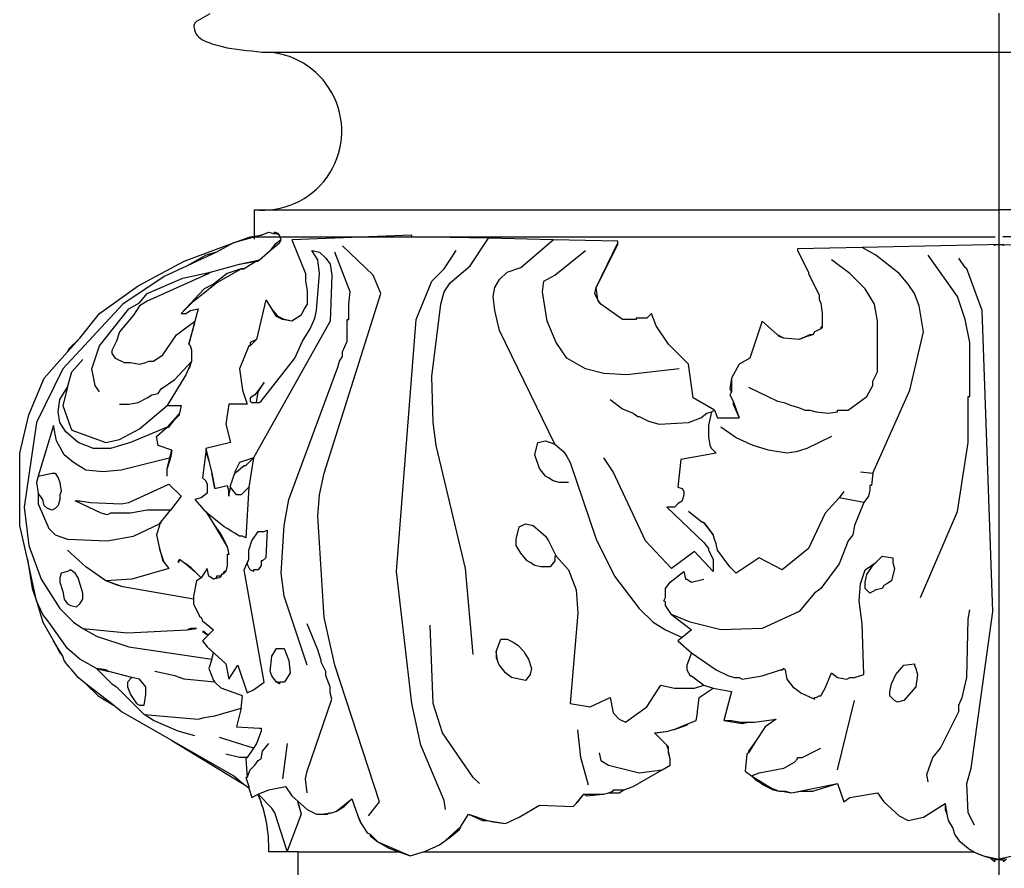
# Model space of a CAD drawing. Header units: millimetres. Extents: x 0 to 13338, y 0 to 11580.
# Drawn here: x 8009.7 to 8178.3, y 1492.8 to 1638.2 of the extents above; entities that cross this region are included whole.
import ezdxf

# ---------------------------------------------------------------- set-up
doc = ezdxf.new("R2010")
doc.units = ezdxf.units.MM
doc.linetypes.add('CENTER', pattern=[50.8, 31.75, -6.35, 6.35, -6.35])
doc.layers.add('axes', color=40, linetype='CENTER')
doc.layers.add('dwgmodels.com', color=250, linetype='Continuous')

# ---------------------------------------------------------------- blocks, each defined once
blk = doc.blocks.new('Public Light 9_side_dwgmodels.com')
at = {"color": 0}
for p, q in [((-135.08, 928.42), (-137.1, 927.27)), ((-126.17, 921.81), (0, 921.81)), ((-126.17, 921.81), (126.17, 921.81)), ((-127.5, 894.81), (-127.5, 889.81)), ((-127.5, 894.81), (0, 894.81)), ((127.5, 894.81), (0, 894.81)), ((-126.32, 890.48), (-131.06, 889.16)), ((-131.06, 889.16), (-128.16, 890.21)), ((-128.16, 890.21), (-126.32, 890.48)), ((-128.16, 890.21), (-0.66, 890.21)), ((-126.32, 890.48), (-125, 891)), ((-125, 891), (-124.21, 890.74)), ((-123.95, 891), (-124.21, 890.74)), ((-124.21, 890.74), (-123.69, 890.74)), ((-123.42, 890.74), (-123.95, 891)), ((-123.69, 890.74), (-123.16, 890.48)), ((-123.16, 890.48), (-123.42, 890.74)), ((-122.9, 889.69), (-123.16, 890.48)), ((-100.53, 890.48), (-121.05, 889.69)), ((-100.53, 890.21), (-100.53, 890.48)), ((-87.37, 889.95), (-100.53, 890.21)), ((128.16, 890.21), (0.66, 890.21)), ((-139.48, 886), (-131.06, 889.16)), ((-131.06, 889.16), (-133.95, 887.58)), ((-124.74, 887.85), (-123.16, 889.16)), ((-123.95, 888.9), (-124.74, 887.85)), ((-122.9, 889.69), (-123.95, 888.9)), ((-123.16, 889.16), (-122.9, 889.69)), ((-121.05, 889.69), (-118.69, 883.9)), ((-107.11, 883.64), (-112.37, 888.64)), ((-90.53, 885.21), (-87.37, 889.95)), ((-76.32, 889.69), (-87.37, 889.95)), ((-81.84, 884.95), (-76.32, 889.69)), ((-65.26, 889.43), (-76.32, 889.69)), ((-68.95, 881.53), (-65.26, 889.16)), ((-68.95, 881.53), (-65.26, 888.9)), ((-65.26, 889.16), (-65.26, 889.43)), ((-65.26, 888.9), (-65.26, 889.16)), ((-23.42, 888.37), (-34.47, 888.11)), ((0.79, 888.9), (-23.42, 888.37)), ((-21.05, 887.06), (-23.42, 888.37)), ((-0.79, 888.64), (-0.79, 888.9)), ((-0.79, 888.9), (23.42, 888.37)), ((0.79, 888.64), (0.79, 888.9)), ((-133.95, 887.58), (-138.95, 885.21)), ((-135.79, 887.06), (-138.95, 885.21)), ((-133.95, 887.58), (-135.79, 887.06)), ((-126.58, 886.27), (-124.74, 887.85)), ((-116.58, 886.27), (-117.63, 887.85)), ((-117.63, 887.85), (-116.32, 887.58)), ((-116.32, 887.58), (-115.26, 886.53)), ((-111.05, 880.74), (-113.69, 887.58)), ((-95, 884.69), (-92.9, 887.85)), ((-76.05, 883.64), (-70.79, 887.85)), ((-34.47, 888.11), (-34.47, 887.85)), ((-34.47, 887.85), (-32.63, 884.16)), ((-17.1, 883.9), (-21.05, 887.06)), ((-7.1, 879.95), (-12.1, 887.06)), ((-147.37, 881.79), (-139.48, 886)), ((-138.95, 885.21), (-142.9, 883.37)), ((-135, 884.16), (-130, 885.48)), ((-130, 885.48), (-126.58, 886.27)), ((-130, 885.48), (-127.11, 886)), ((-127.11, 886), (-129.21, 884.69)), ((-126.58, 886.27), (-127.11, 886)), ((-127.11, 886), (-126.84, 886)), ((-126.84, 886), (-126.58, 886.27)), ((-116.32, 883.9), (-116.58, 886.27)), ((-115.26, 886.53), (-114.48, 885.48)), ((-114.48, 885.48), (-114.21, 883.64)), ((-93.95, 882.32), (-90.53, 885.21)), ((-84.21, 884.16), (-81.84, 884.95)), ((-25.52, 883.9), (-28.68, 886.27)), ((-5.78, 884.95), (-6.84, 886.53)), ((-5.52, 884.69), (-5.78, 884.95)), ((-142.9, 883.37), (-150, 878.64)), ((-135.27, 883.9), (-145.79, 879.16)), ((-139.74, 883.11), (-136.06, 883.9)), ((-136.06, 883.9), (-135, 884.16)), ((-136.06, 883.9), (-135.79, 883.9)), ((-135.79, 883.9), (-135.27, 883.9)), ((-135, 884.16), (-135.27, 883.9)), ((-132.11, 883.9), (-134.48, 882.06)), ((-133.95, 882.32), (-129.74, 884.69)), ((-129.74, 884.69), (-132.11, 883.9)), ((-129.74, 884.69), (-129.21, 884.69)), ((-129.21, 884.69), (-129.74, 884.69)), ((-118.69, 883.9), (-118.69, 882.58)), ((-116.84, 877.58), (-116.32, 883.9)), ((-114.21, 883.64), (-114.48, 875.74)), ((-105.79, 880.48), (-107.11, 883.64)), ((-97.11, 882.58), (-95, 884.69)), ((-85.53, 882.85), (-84.21, 884.16)), ((-77.89, 882.58), (-76.05, 883.64)), ((-32.63, 884.16), (-32.63, 883.9)), ((-32.63, 883.9), (-30.79, 880.21)), ((-22.89, 881.27), (-25.52, 883.9)), ((-15.52, 882.06), (-17.1, 883.9)), ((-2.89, 877.58), (-5.52, 884.69)), ((-153.95, 877.06), (-147.37, 881.79)), ((-145.79, 880.48), (-139.74, 883.11)), ((-137.9, 879.16), (-133.95, 882.32)), ((-134.48, 882.06), (-136.06, 881.27)), ((-118.69, 882.58), (-118.42, 881)), ((-99.74, 876), (-97.11, 882.58)), ((-95, 880.74), (-93.95, 882.32)), ((-86.32, 881.53), (-85.53, 882.85)), ((-78.16, 880.74), (-77.89, 882.58)), ((-14.47, 880.48), (-15.52, 882.06)), ((-147.11, 878.9), (-145.79, 880.48)), ((-136.06, 881.27), (-140, 877.06)), ((-118.42, 881), (-118.42, 878.64)), ((-115.53, 849.69), (-105.79, 880.48)), ((-111.32, 878.64), (-111.05, 880.74)), ((-95.53, 878.64), (-95, 880.74)), ((-86.58, 879.95), (-86.32, 881.53)), ((-86.32, 877.58), (-86.58, 879.95)), ((-77.37, 875.74), (-78.16, 880.74)), ((-69.21, 880.48), (-68.95, 881.53)), ((-68.68, 879.42), (-69.21, 880.48)), ((-68.68, 879.42), (-68.95, 881.53)), ((-30.79, 880.21), (-30.79, 879.42)), ((-21.31, 878.64), (-22.89, 881.27)), ((-13.68, 878.37), (-14.47, 880.48)), ((-5.78, 876), (-7.1, 879.95)), ((-150, 878.64), (-160.27, 867.58)), ((-148.95, 877.85), (-147.11, 878.9)), ((-147.11, 878.37), (-148.16, 876.79)), ((-145.79, 879.16), (-147.11, 878.37)), ((-140, 877.06), (-137.9, 879.16)), ((-125.53, 879.42), (-127.11, 872.58)), ((-125.27, 879.16), (-125.53, 879.42)), ((-124.48, 877.85), (-125.27, 879.16)), ((-118.42, 878.64), (-118.95, 877.85)), ((-111.32, 876), (-111.32, 878.64)), ((-97.11, 866.27), (-95.53, 878.64)), ((-68.16, 878.64), (-68.68, 879.42)), ((-68.42, 878.9), (-68.68, 879.42)), ((-68.16, 878.64), (-68.42, 878.9)), ((-64.47, 876), (-68.16, 878.64)), ((-30.79, 879.42), (-30.52, 878.9)), ((-30.52, 878.9), (-30.26, 877.06)), ((-20.79, 875.74), (-21.31, 878.64)), ((-12.89, 873.9), (-13.68, 878.37)), ((-157.37, 872.85), (-153.95, 877.06)), ((-153.95, 871.53), (-148.95, 877.85)), ((-148.16, 876.79), (-150.53, 873.9)), ((-140, 877.06), (-139.21, 877.06)), ((-139.21, 877.06), (-138.42, 877.58)), ((-138.42, 877.58), (-137.11, 877.85)), ((-137.11, 877.85), (-137.63, 875.74)), ((-123.42, 876.53), (-124.48, 877.85)), ((-123.69, 876.53), (-124.48, 877.85)), ((-122.63, 876), (-123.69, 876.53)), ((-122.37, 876), (-123.42, 876.53)), ((-119.48, 876.79), (-121.05, 875.74)), ((-118.95, 877.85), (-119.48, 876.79)), ((-117.11, 876.27), (-116.84, 877.58)), ((-85.53, 874.16), (-86.32, 877.58)), ((-59.47, 877.06), (-60.26, 876.27)), ((-58.68, 874.95), (-59.47, 877.06)), ((-30.26, 877.06), (-30.26, 874.69)), ((-1.05, 826), (-2.89, 877.58)), ((-140.79, 873.37), (-137.63, 875.74)), ((-137.63, 875.74), (-138.69, 871.79)), ((-138.69, 871.79), (-137.63, 875.48)), ((-137.63, 875.48), (-137.63, 875.74)), ((-114.48, 875.74), (-127.63, 852.32)), ((-121.05, 875.74), (-122.63, 876)), ((-121.05, 875.74), (-122.37, 876)), ((-117.9, 874.42), (-117.11, 876.27)), ((-111.58, 872.32), (-111.58, 876)), ((-111.58, 876), (-111.32, 876)), ((-103.16, 832.84), (-99.74, 876)), ((-75.79, 872.06), (-77.37, 875.74)), ((-62.1, 876), (-64.47, 876)), ((-60.26, 876.27), (-62.1, 876.27)), ((-62.1, 876.27), (-62.1, 876)), ((-56.58, 871.79), (-58.68, 874.95)), ((-40.52, 875.74), (-42.63, 869.42)), ((-37.89, 873.37), (-40.52, 875.74)), ((-20.79, 867.06), (-20.79, 875.74)), ((-5, 872.06), (-5.78, 876)), ((-150.53, 873.9), (-151.06, 872.32)), ((-143.16, 869.95), (-140.79, 873.37)), ((-119.21, 872.32), (-117.9, 874.42)), ((-76.05, 854.69), (-85.53, 874.16)), ((-36.84, 872.85), (-37.89, 873.37)), ((-37.63, 873.11), (-37.89, 873.37)), ((-32.37, 873.37), (-34.21, 872.58)), ((-31.84, 873.37), (-32.89, 873.11)), ((-31.84, 873.37), (-32.37, 873.37)), ((-31.58, 873.9), (-31.84, 873.37)), ((-31.05, 874.16), (-31.58, 873.9)), ((-30.52, 874.42), (-31.05, 874.16)), ((-30.26, 874.69), (-30.52, 874.42)), ((-30.26, 874.69), (-30.52, 874.69)), ((-30.52, 874.69), (-30.52, 874.42)), ((-15.26, 863.9), (-12.89, 873.9)), ((-159.48, 870.48), (-157.37, 872.85)), ((-157.37, 872.85), (-159.21, 871)), ((-155.27, 867.58), (-153.95, 871.53)), ((-151.06, 872.32), (-151.85, 870.74)), ((-138.42, 871.53), (-138.69, 871.79)), ((-138.16, 870.74), (-138.42, 871.53)), ((-128.42, 871.53), (-130, 867.58)), ((-128.16, 871.53), (-128.42, 871.53)), ((-127.11, 872.58), (-128.16, 872.06)), ((-127.11, 872.58), (-128.16, 871.53)), ((-128.16, 872.06), (-128.16, 871.53)), ((-120.53, 869.42), (-119.21, 872.32)), ((-112.37, 870.48), (-111.58, 872.32)), ((-73.95, 869.42), (-75.79, 872.06)), ((-53.16, 868.37), (-56.58, 871.79)), ((-36.84, 872.85), (-37.63, 873.11)), ((-34.21, 872.58), (-36.84, 872.85)), ((-32.89, 873.11), (-34.21, 872.58)), ((-5, 862.84), (-5, 872.06)), ((-163.43, 866), (-159.48, 870.48)), ((-159.21, 871), (-159.48, 870.48)), ((-151.85, 870.74), (-151.85, 870.21)), ((-151.85, 870.21), (-151.32, 869.42)), ((-144.74, 868.9), (-143.16, 869.95)), ((-138.16, 868.9), (-138.16, 870.74)), ((-112.37, 869.69), (-112.37, 870.48)), ((-158.69, 867.06), (-156.85, 869.16)), ((-151.32, 869.42), (-149.74, 868.63)), ((-149.74, 868.63), (-148.69, 868.63)), ((-148.69, 868.63), (-147.11, 868.37)), ((-147.11, 868.37), (-146.06, 868.63)), ((-146.06, 868.63), (-145.53, 868.9)), ((-145.53, 868.9), (-144.74, 868.9)), ((-141.06, 865.74), (-138.16, 868.9)), ((-138.42, 868.37), (-138.95, 867.06)), ((-138.95, 867.06), (-138.42, 868.11)), ((-138.42, 868.37), (-138.16, 868.9)), ((-138.42, 868.11), (-138.42, 868.37)), ((-126.32, 862.06), (-120.53, 869.42)), ((-113.16, 867.85), (-112.9, 868.9)), ((-112.9, 868.9), (-112.37, 869.69)), ((-70.79, 867.58), (-73.95, 869.42)), ((-52.37, 862.58), (-53.16, 868.37)), ((-44.47, 868.37), (-45.79, 866)), ((-42.63, 869.42), (-44.47, 868.37)), ((-160.27, 867.58), (-164.74, 858.37)), ((-159.48, 864.42), (-158.69, 867.06)), ((-154.74, 864.69), (-155.27, 867.58)), ((-139.21, 866.53), (-142.37, 861.27)), ((-138.95, 867.06), (-139.21, 866.53)), ((-130, 867.58), (-129.48, 863.9)), ((-121.58, 845.21), (-113.16, 867.85)), ((-67.63, 866.79), (-70.79, 867.58)), ((-63.68, 866.53), (-67.63, 866.79)), ((-54.74, 867.58), (-63.68, 866.53)), ((-21.58, 865.48), (-20.79, 867.06)), ((-166.06, 859.69), (-163.43, 866)), ((-143.42, 864.16), (-141.06, 865.74)), ((-125.79, 865.21), (-127.37, 863.11)), ((-126.84, 863.63), (-125.79, 865.21)), ((-96.84, 858.37), (-97.11, 866.27)), ((-45.79, 866), (-46.05, 864.16)), ((-45.79, 866), (-45.79, 863.63)), ((-21.58, 864.69), (-21.58, 865.48)), ((-160.79, 862.32), (-159.48, 864.42)), ((-159.48, 864.42), (-160.27, 861.27)), ((-153.95, 863.63), (-154.74, 864.69)), ((-145.79, 862.58), (-145, 863.11)), ((-145, 863.11), (-143.95, 863.37)), ((-143.95, 863.37), (-143.42, 864.16)), ((-129.48, 863.9), (-128.69, 861.53)), ((-127.37, 863.11), (-128.16, 862.58)), ((-127.11, 861.79), (-126.84, 863.63)), ((-46.05, 864.16), (-45.79, 863.63)), ((-45.79, 863.63), (-46.05, 863.11)), ((-46.05, 863.11), (-45.52, 862.06)), ((-42.89, 864.42), (-37.89, 862.06)), ((-22.63, 862.84), (-21.58, 864.69)), ((-21.58, 849.69), (-15.26, 863.9)), ((-161.06, 860.21), (-160.79, 862.32)), ((-150.53, 861.53), (-148.95, 861.53)), ((-148.95, 861.53), (-147.37, 861.79)), ((-147.37, 861.79), (-145.79, 862.58)), ((-131.84, 861.53), (-132.37, 858.11)), ((-128.69, 861.53), (-131.84, 861.53)), ((-128.16, 862.58), (-128.16, 862.06)), ((-128.16, 862.06), (-127.9, 861.79)), ((-127.9, 861.79), (-127.11, 861.79)), ((-127.11, 861.79), (-126.58, 861.79)), ((-126.58, 861.79), (-126.32, 862.06)), ((-66.58, 862.32), (-64.47, 860.74)), ((-48.68, 860.48), (-52.37, 862.58)), ((-45.52, 862.06), (-44.47, 859.16)), ((-45.52, 862.06), (-45.52, 861.53)), ((-45.52, 861.53), (-44.47, 859.16)), ((-37.89, 862.06), (-36.84, 861.79)), ((-36.84, 861.79), (-35.52, 861.27)), ((-25.79, 860.48), (-22.63, 862.84)), ((-5.26, 854.95), (-5.26, 862.84)), ((-5.26, 862.84), (-5, 862.84)), ((-167.64, 853.11), (-166.06, 859.69)), ((-160.79, 858.37), (-161.06, 860.21)), ((-160.27, 861.27), (-158.95, 857.58)), ((-147.11, 857.32), (-142.37, 861.27)), ((-142.37, 861.27), (-140, 861.27)), ((-140.53, 859.69), (-142.37, 857.58)), ((-141.06, 858.9), (-140.27, 859.69)), ((-140.27, 859.95), (-140.53, 859.69)), ((-140, 861.27), (-140.27, 859.95)), ((-140.27, 859.69), (-140.27, 859.95)), ((-64.47, 860.74), (-62.63, 859.95)), ((-62.63, 859.95), (-61.84, 859.42)), ((-51.05, 859.16), (-50, 859.95)), ((-50, 859.95), (-49.21, 860.21)), ((-49.21, 860.21), (-49.73, 857.84)), ((-49.21, 860.21), (-48.68, 860.48)), ((-48.68, 860.48), (-48.16, 859.16)), ((-35.52, 861.27), (-34.47, 861)), ((-34.47, 861), (-33.15, 860.48)), ((-33.15, 860.48), (-32.37, 860.48)), ((-32.37, 860.48), (-31.31, 860.21)), ((-31.31, 860.21), (-29.21, 859.95)), ((-29.21, 859.95), (-27.63, 860.21)), ((-27.63, 860.21), (-27.63, 860.48)), ((-27.63, 860.48), (-25.79, 860.48)), ((-164.74, 858.37), (-166.85, 843.9)), ((-159.74, 856.79), (-160.79, 858.37)), ((-142.11, 857.58), (-141.06, 858.9)), ((-132.37, 858.11), (-131.58, 854.95)), ((-96.32, 854.42), (-96.84, 858.37)), ((-61.84, 859.42), (-61.58, 859.42)), ((-61.58, 859.42), (-60, 858.63)), ((-60, 858.63), (-58.16, 858.11)), ((-58.16, 858.11), (-53.16, 858.37)), ((-53.16, 858.37), (-51.05, 859.16)), ((-48.16, 859.16), (-44.47, 859.16)), ((-161.85, 857.84), (-164.48, 849.16)), ((-161.32, 855.21), (-161.85, 857.84)), ((-157.64, 854.95), (-159.74, 856.79)), ((-158.95, 857.58), (-158.69, 857.06)), ((-158.69, 857.06), (-152.9, 854.95)), ((-150.53, 855.48), (-147.11, 857.32)), ((-142.37, 857.58), (-148.69, 854.95)), ((-144.21, 856), (-142.37, 857.58)), ((-142.37, 857.58), (-142.11, 857.58)), ((-49.73, 857.84), (-49.73, 856)), ((-45, 855.74), (-47.63, 857.58)), ((-160, 852.84), (-161.32, 855.21)), ((-155, 853.9), (-157.64, 854.95)), ((-152.9, 854.95), (-150.53, 855.48)), ((-148.69, 854.95), (-152.11, 853.9)), ((-143.95, 854.42), (-144.21, 856)), ((-131.58, 854.95), (-135.79, 853.9)), ((-79.47, 852.84), (-78.95, 854.95)), ((-78.95, 854.95), (-77.63, 855.21)), ((-77.63, 855.21), (-76.05, 854.69)), ((-76.05, 854.69), (-74.47, 853.37)), ((-49.73, 856), (-49.47, 854.42)), ((-42.1, 854.42), (-45, 855.74)), ((-28.68, 856), (-32.89, 853.9)), ((-7.1, 843.11), (-5.26, 854.95)), ((-167.64, 840.74), (-167.64, 853.11)), ((-152.11, 853.9), (-155, 853.9)), ((-141.58, 853.63), (-143.95, 854.42)), ((-142.37, 850.48), (-141.58, 853.63)), ((-141.58, 853.63), (-141.85, 852.32)), ((-135.79, 853.37), (-136.32, 848.9)), ((-135.79, 853.9), (-135.27, 851.79)), ((-135.79, 853.9), (-135.79, 853.37)), ((-135.79, 853.37), (-135.27, 851.79)), ((-91.32, 833.37), (-96.32, 854.42)), ((-74.47, 853.37), (-73.95, 852.58)), ((-48.42, 853.11), (-54.47, 852.05)), ((-49.47, 854.42), (-49.21, 853.9)), ((-49.21, 853.9), (-48.42, 853.11)), ((-39.47, 853.63), (-42.1, 854.42)), ((-36.31, 853.11), (-39.47, 853.63)), ((-34.73, 853.37), (-36.31, 853.11)), ((-32.89, 853.9), (-34.73, 853.37)), ((-158.43, 851.53), (-160, 852.84)), ((-156.32, 850.21), (-158.43, 851.53)), ((-141.85, 852.32), (-150.27, 850.21)), ((-141.85, 852.32), (-142.37, 850.48)), ((-135.27, 851.79), (-134.74, 849.69)), ((-130, 851.53), (-130.79, 849.95)), ((-127.63, 852.32), (-130, 851.53)), ((-128.95, 851), (-127.63, 852.32)), ((-127.63, 852.32), (-128.42, 847.32)), ((-78.68, 850.48), (-79.47, 852.84)), ((-73.95, 852.58), (-73.42, 851.53)), ((-73.42, 851.53), (-68.95, 838.37)), ((-66.05, 849.95), (-67.63, 852.32)), ((-54.47, 852.05), (-55, 847.32)), ((-164.48, 849.16), (-162.11, 849.69)), ((-162.11, 849.69), (-161.58, 849.69)), ((-161.58, 849.69), (-161.06, 848.9)), ((-153.43, 849.95), (-156.32, 850.21)), ((-150.27, 850.21), (-153.43, 849.95)), ((-142.37, 849.16), (-142.37, 850.48)), ((-134.21, 847.05), (-134.74, 849.69)), ((-134.74, 849.69), (-134.21, 847.05)), ((-131.58, 847.58), (-130.79, 849.69)), ((-130.79, 849.69), (-129.21, 851)), ((-130.79, 849.95), (-130.79, 849.69)), ((-129.21, 851), (-128.95, 851)), ((-116.32, 846), (-115.53, 849.69)), ((-77.63, 849.16), (-78.68, 850.48)), ((-60.52, 838.11), (-66.05, 849.95)), ((-23.68, 849.95), (-21.58, 849.69)), ((-21.58, 849.69), (-21.84, 847.58)), ((-164.48, 849.16), (-164.74, 848.11)), ((-164.74, 848.11), (-164.48, 846.26)), ((-161.06, 848.9), (-160.79, 848.11)), ((-160.79, 848.11), (-160.53, 846.53)), ((-136.32, 848.9), (-135.79, 848.37)), ((-135.79, 848.37), (-135.53, 847.84)), ((-77.1, 848.9), (-77.63, 849.16)), ((-76.32, 848.37), (-77.1, 848.9)), ((-75.26, 848.11), (-76.32, 848.37)), ((-73.68, 848.11), (-75.26, 848.11)), ((-163.69, 845.21), (-164.48, 846.26)), ((-164.48, 846.26), (-164.48, 844.42)), ((-160.53, 846.53), (-160.79, 846)), ((-148.95, 844.69), (-142.11, 847.84)), ((-142.11, 847.84), (-140, 845.74)), ((-135.53, 846.26), (-136.58, 845.48)), ((-135.53, 847.84), (-135.53, 846.26)), ((-134.21, 847.05), (-132.11, 847.58)), ((-132.11, 847.58), (-131.84, 846.53)), ((-131.84, 845.74), (-131.58, 847.32)), ((-131.84, 846.53), (-131.84, 845.74)), ((-131.84, 845.74), (-131.84, 846.53)), ((-131.58, 847.32), (-131.58, 847.58)), ((-130.53, 846), (-131.58, 847.32)), ((-128.42, 847.32), (-129.74, 846)), ((-128.42, 847.32), (-128.95, 838.63)), ((-55, 847.32), (-54.21, 847.05)), ((-54.21, 847.05), (-53.95, 846.53)), ((-53.95, 846.53), (-53.95, 846)), ((-26.58, 846.53), (-27.37, 845.48)), ((-22.1, 846.79), (-22.36, 845.74)), ((-21.84, 847.58), (-22.1, 847.58)), ((-22.1, 847.58), (-22.1, 846.79)), ((-163.43, 844.16), (-163.69, 845.21)), ((-160.79, 845.21), (-161.06, 844.16)), ((-160.79, 846), (-160.79, 845.21)), ((-153.69, 842.84), (-158.16, 844.95)), ((-158.16, 844.95), (-157.37, 844.95)), ((-157.37, 844.95), (-155.53, 844.69)), ((-155.53, 844.69), (-150.27, 844.42)), ((-150.27, 844.42), (-148.95, 844.69)), ((-140, 845.74), (-141.85, 843.37)), ((-136.58, 845.48), (-137.63, 845.21)), ((-137.63, 845.21), (-136.06, 843.37)), ((-129.74, 846), (-130.53, 846)), ((-122.37, 840.74), (-121.58, 845.21)), ((-116.58, 842.32), (-116.32, 846)), ((-54.21, 844.95), (-55, 844.42)), ((-53.95, 846), (-54.21, 844.95)), ((-27.37, 845.48), (-29.73, 842.84)), ((-23.15, 844.69), (-27.37, 845.48)), ((-23.15, 844.69), (-24.73, 840.74)), ((-22.36, 845.74), (-23.15, 844.69)), ((-166.85, 843.9), (-166.06, 837.32)), ((-164.48, 844.42), (-162.64, 840.21)), ((-162.9, 843.63), (-163.43, 844.16)), ((-162.11, 843.37), (-162.9, 843.63)), ((-161.58, 843.63), (-162.11, 843.37)), ((-161.06, 844.16), (-161.58, 843.63)), ((-152.64, 842.58), (-153.69, 842.84)), ((-152.11, 842.84), (-152.64, 842.58)), ((-148.69, 842.84), (-152.11, 842.84)), ((-145.79, 843.37), (-148.69, 842.84)), ((-141.85, 843.37), (-145.79, 843.37)), ((-143.69, 841), (-141.85, 843.37)), ((-136.06, 843.37), (-135.79, 843.11)), ((-135.53, 842.84), (-135.79, 843.11)), ((-135.79, 843.11), (-134.48, 841)), ((-132.63, 840.48), (-135.53, 842.84)), ((-55.52, 843.9), (-56.84, 843.9)), ((-56.84, 843.9), (-50.52, 837.84)), ((-55, 844.42), (-55.52, 843.9)), ((-50.79, 841.26), (-53.16, 843.11)), ((-29.73, 842.84), (-32.63, 836.79)), ((-13.42, 828.37), (-7.1, 843.11)), ((-143.69, 841), (-143.42, 841.26)), ((-143.42, 841.26), (-143.69, 841)), ((-115.53, 824.95), (-116.58, 842.32)), ((-50.52, 841.26), (-50.79, 841.26)), ((-50.52, 841.26), (-48.95, 839.16)), ((-49.47, 839.95), (-50.52, 841.26)), ((-166.32, 834.95), (-167.64, 840.74)), ((-162.64, 840.21), (-161.58, 839.16)), ((-148.16, 838.9), (-143.69, 841)), ((-143.69, 840.74), (-144.21, 839.16)), ((-143.69, 841), (-143.69, 840.74)), ((-134.48, 841), (-132.11, 837.05)), ((-134.48, 841), (-133.16, 839.16)), ((-132.11, 840.21), (-132.63, 840.48)), ((-131.32, 839.69), (-132.11, 840.21)), ((-130.79, 839.42), (-131.32, 839.69)), ((-130, 838.9), (-130.79, 839.42)), ((-127.9, 838.11), (-126.84, 839.69)), ((-126.84, 839.69), (-125.79, 839.69)), ((-125.79, 839.69), (-125.27, 839.95)), ((-125.27, 839.95), (-125.53, 835.21)), ((-122.9, 832.58), (-122.37, 840.74)), ((-82.63, 838.37), (-82.11, 840.48)), ((-82.11, 840.48), (-81.05, 841)), ((-81.05, 841), (-79.74, 840.74)), ((-79.74, 840.74), (-77.63, 838.9)), ((-48.95, 839.16), (-49.47, 839.95)), ((-24.73, 840.74), (-25, 839.16)), ((-161.58, 839.16), (-159.48, 838.37)), ((-159.48, 838.37), (-152.64, 838.11)), ((-152.64, 838.11), (-148.16, 838.9)), ((-144.21, 839.16), (-143.69, 836.79)), ((-133.16, 839.16), (-132.37, 837.58)), ((-129.48, 838.9), (-130, 838.9)), ((-128.95, 838.63), (-129.48, 838.9)), ((-128.42, 836.53), (-127.9, 838.11)), ((-82.63, 837.32), (-82.63, 838.37)), ((-77.63, 838.9), (-77.1, 838.11)), ((-77.1, 838.11), (-75.79, 835.47)), ((-68.95, 838.37), (-65.79, 832.05)), ((-56.05, 833.37), (-60.52, 838.11)), ((-50.52, 837.84), (-49.73, 836.79)), ((-48.68, 838.37), (-48.95, 839.16)), ((-48.42, 837.58), (-48.68, 838.37)), ((-25.79, 838.11), (-27.37, 834.16)), ((-25, 839.16), (-25.79, 838.11)), ((-166.06, 837.32), (-163.95, 831.53)), ((-156.32, 833.63), (-159.48, 836.53)), ((-142.9, 834.42), (-143.69, 836.79)), ((-143.69, 836.79), (-143.16, 834.69)), ((-132.37, 837.58), (-132.11, 837.05)), ((-132.11, 837.05), (-131.84, 835.74)), ((-128.42, 835.21), (-128.42, 836.53)), ((-81.84, 836), (-82.63, 837.32)), ((-52.1, 836.26), (-56.05, 833.37)), ((-48.95, 832.84), (-52.1, 836.26)), ((-49.73, 836.79), (-49.73, 836.53)), ((-49.73, 836.53), (-48.95, 834.95)), ((-48.16, 836.53), (-48.42, 837.58)), ((-46.05, 833.63), (-48.16, 836.53)), ((-32.63, 836.79), (-37.1, 833.11)), ((-164.74, 827.84), (-166.32, 834.95)), ((-166.32, 834.95), (-165.53, 829.95)), ((-143.16, 834.69), (-142.9, 834.42)), ((-142.9, 834.42), (-142.11, 833.37)), ((-140.27, 834.69), (-140.53, 834.69)), ((-140.53, 834.69), (-140.53, 834.42)), ((-140.53, 834.42), (-140.27, 834.69)), ((-140.27, 834.69), (-140.27, 834.95)), ((-140.27, 834.95), (-139.21, 834.16)), ((-131.84, 835.74), (-132.11, 835.74)), ((-132.11, 835.74), (-132.11, 833.9)), ((-129.21, 833.11), (-128.42, 834.95)), ((-128.69, 834.16), (-128.42, 834.95)), ((-128.42, 834.95), (-128.42, 835.21)), ((-128.42, 834.95), (-128.42, 835.21)), ((-126.05, 834.69), (-126.32, 834.69)), ((-126.32, 834.69), (-126.32, 833.9)), ((-125.53, 835.21), (-126.05, 834.69)), ((-80.79, 834.69), (-81.84, 836)), ((-80.26, 834.42), (-80.79, 834.69)), ((-79.47, 833.9), (-80.26, 834.42)), ((-76.05, 834.69), (-76.84, 833.63)), ((-75.79, 835.47), (-76.05, 835.47)), ((-76.05, 835.47), (-76.05, 834.69)), ((-75.79, 835.47), (-73.68, 833.11)), ((-48.95, 834.95), (-48.95, 832.84)), ((-41.05, 835.21), (-45, 832.58)), ((-37.1, 833.11), (-41.05, 835.21)), ((-22.89, 833.11), (-21.05, 834.42)), ((-21.58, 833.9), (-21.05, 834.42)), ((-21.05, 834.42), (-20, 835.47)), ((-20, 835.47), (-18.15, 835.21)), ((-18.15, 835.21), (-18.15, 834.42)), ((-18.15, 834.42), (-17.89, 833.37)), ((-159.48, 832.84), (-160.53, 832.58)), ((-158.95, 833.11), (-159.48, 832.84)), ((-158.16, 832.58), (-158.95, 833.11)), ((-152.9, 831.26), (-156.32, 833.63)), ((-142.11, 833.37), (-148.42, 831.53)), ((-139.21, 834.16), (-137.63, 832.84)), ((-138.16, 833.37), (-139.21, 834.16)), ((-137.63, 832.84), (-138.16, 833.37)), ((-136.58, 831.79), (-137.63, 832.84)), ((-135.53, 833.37), (-136.58, 831.79)), ((-135.27, 832.05), (-135.53, 833.37)), ((-132.63, 832.84), (-132.9, 832.32)), ((-132.37, 832.84), (-132.63, 832.84)), ((-132.37, 832.84), (-132.63, 832.58)), ((-132.11, 833.9), (-132.37, 832.84)), ((-125.79, 813.89), (-129.21, 833.11)), ((-128.16, 833.11), (-128.69, 834.16)), ((-127.63, 832.84), (-128.16, 833.11)), ((-126.84, 833.11), (-127.63, 833.11)), ((-127.63, 833.11), (-127.63, 832.84)), ((-126.32, 833.9), (-126.84, 833.11)), ((-100.53, 810.21), (-103.16, 832.84)), ((-90, 818.63), (-91.32, 833.37)), ((-78.42, 833.63), (-79.47, 833.9)), ((-76.84, 833.63), (-78.42, 833.63)), ((-73.68, 833.11), (-72.37, 829.69)), ((-56.31, 831), (-53.95, 832.84)), ((-53.95, 832.84), (-53.68, 831.53)), ((-45, 832.58), (-46.05, 833.63)), ((-27.37, 834.16), (-30.52, 829.95)), ((-23.68, 830.74), (-22.89, 833.11)), ((-22.63, 832.32), (-21.58, 833.9)), ((-17.89, 833.37), (-18.42, 831.26)), ((-163.95, 831.53), (-160.79, 826.53)), ((-160.53, 832.58), (-160.79, 831.79)), ((-160.79, 831.79), (-160.79, 831)), ((-160.79, 831), (-160.27, 829.42)), ((-157.64, 831.79), (-158.16, 832.58)), ((-156.85, 829.16), (-157.64, 831.79)), ((-148.42, 831.53), (-152.9, 831.26)), ((-150, 830.21), (-152.9, 831.26)), ((-150.79, 830.47), (-152.9, 831.26)), ((-137.37, 831.26), (-137.9, 828.63)), ((-136.58, 831.79), (-137.37, 831.26)), ((-134.48, 831.53), (-135.27, 832.05)), ((-133.42, 831.79), (-134.48, 831.53)), ((-133.95, 831.79), (-134.48, 831.53)), ((-133.16, 832.05), (-133.95, 832.05)), ((-133.95, 832.05), (-133.95, 831.79)), ((-133.16, 832.05), (-133.42, 831.79)), ((-132.9, 832.32), (-133.16, 832.32)), ((-133.16, 832.32), (-133.16, 832.05)), ((-132.63, 832.58), (-132.9, 832.32)), ((-122.37, 828.63), (-122.9, 832.58)), ((-65.79, 832.05), (-61.58, 826.53)), ((-57.1, 829.95), (-56.31, 831)), ((-53.68, 831.53), (-53.42, 831.53)), ((-53.42, 831.53), (-52.63, 831)), ((-52.63, 831), (-50.52, 831.53)), ((-22.89, 831), (-22.63, 832.32)), ((-22.89, 829.95), (-22.89, 831)), ((-18.42, 831.26), (-19.21, 830.74)), ((-165.53, 829.95), (-164.74, 827.84)), ((-160.27, 829.42), (-160, 828.11)), ((-150, 830.21), (-150.79, 830.47)), ((-137.9, 828.11), (-150, 830.21)), ((-72.37, 829.69), (-72.1, 825.74)), ((-57.1, 828.37), (-57.1, 829.95)), ((-30.52, 829.95), (-31.58, 829.16)), ((-23.94, 827.84), (-23.68, 830.74)), ((-22.1, 829.16), (-22.89, 829.95)), ((-21.05, 829.69), (-22.1, 829.16)), ((-20, 829.95), (-21.05, 829.69)), ((-19.73, 830.47), (-20, 829.95)), ((-19.21, 830.74), (-19.73, 830.47)), ((-163.69, 825.47), (-164.74, 827.84)), ((-164.74, 827.84), (-163.69, 824.16)), ((-160, 828.11), (-159.48, 827.32)), ((-157.37, 827.32), (-156.85, 828.11)), ((-156.85, 828.11), (-156.85, 829.16)), ((-137.9, 828.63), (-137.9, 828.11)), ((-137.9, 828.11), (-137.9, 827.32)), ((-118.42, 816.79), (-122.37, 828.63)), ((-57.37, 827.84), (-57.1, 828.37)), ((-57.1, 827.58), (-57.37, 827.84)), ((-31.58, 829.16), (-34.21, 826)), ((-23.42, 823.9), (-23.94, 827.84)), ((-160.79, 826.53), (-158.43, 824.16)), ((-159.48, 827.32), (-158.95, 827.05)), ((-158.95, 827.05), (-157.9, 826.79)), ((-157.9, 826.79), (-157.37, 827.32)), ((-137.9, 827.32), (-136.85, 825.21)), ((-61.58, 826.53), (-59.21, 824.16)), ((-57.1, 827.05), (-57.1, 827.58)), ((-56.05, 825.47), (-57.1, 827.05)), ((-34.21, 826), (-40.52, 823.11)), ((-5.26, 824.68), (-5, 826.26)), ((-4.73, 799.16), (-1.05, 826)), ((-162.64, 824.16), (-163.69, 825.47)), ((-136.85, 825.21), (-136.58, 824.95)), ((-136.58, 824.95), (-136.32, 824.42)), ((-136.32, 824.42), (-134.48, 822.84)), ((-113.69, 816.79), (-115.53, 824.95)), ((-72.1, 825.74), (-73.42, 810.21)), ((-52.89, 824.16), (-56.05, 825.47)), ((-56.05, 825.47), (-52.63, 822.84)), ((-5.52, 814.68), (-5.26, 824.68)), ((-163.69, 824.16), (-161.85, 821)), ((-159.48, 819.68), (-162.64, 824.16)), ((-159.48, 819.68), (-162.64, 824.16)), ((-158.43, 824.16), (-156.85, 823.11)), ((-156.85, 823.11), (-154.48, 821.79)), ((-156.85, 823.11), (-149.21, 822.32)), ((-149.21, 822.32), (-138.95, 822.84)), ((-138.95, 822.84), (-137.37, 823.11)), ((-138.42, 823.11), (-138.95, 822.84)), ((-137.37, 823.11), (-138.42, 823.11)), ((-136.32, 822.58), (-135.53, 822.05)), ((-136.06, 822.58), (-136.32, 822.58)), ((-135.53, 822.05), (-136.06, 822.58)), ((-134.48, 822.84), (-135.27, 822.05)), ((-116.58, 819.42), (-118.42, 823.9)), ((-96.84, 810.21), (-97.37, 823.63)), ((-59.21, 824.16), (-57.1, 822.84)), ((-57.1, 822.84), (-54.21, 821.53)), ((-52.63, 822.84), (-54.21, 821.53)), ((-47.63, 822.84), (-52.89, 824.16)), ((-40.52, 823.11), (-47.63, 822.84)), ((-23.15, 815.21), (-23.42, 823.9)), ((-161.85, 821), (-160.79, 818.89)), ((-160.27, 818.37), (-161.85, 821)), ((-154.48, 821.79), (-148.95, 819.95)), ((-135.27, 822.05), (-136.32, 821)), ((-136.32, 821), (-135.53, 819.95)), ((-135.27, 822.05), (-135.53, 822.05)), ((-86.05, 819.16), (-85.26, 821.26)), ((-85.26, 821.26), (-84.21, 821.26)), ((-84.21, 821.26), (-83.16, 820.74)), ((-54.21, 821.53), (-55, 821)), ((-55, 821), (-52.63, 818.89)), ((-157.37, 817.84), (-159.48, 819.68)), ((-148.95, 819.95), (-134.74, 817.84)), ((-134.48, 818.89), (-135.53, 819.95)), ((-135.53, 819.95), (-132.37, 817.05)), ((-124.48, 818.37), (-123.69, 819.68)), ((-123.69, 819.68), (-122.37, 819.68)), ((-122.37, 819.68), (-121.58, 817.58)), ((-116.05, 817.58), (-116.58, 819.42)), ((-83.16, 820.74), (-82.37, 820.21)), ((-82.37, 820.21), (-81.32, 819.16)), ((-160.79, 818.89), (-160.27, 818.37)), ((-160, 817.58), (-160.27, 818.37)), ((-159.48, 816.79), (-160, 817.58)), ((-154.48, 816.26), (-157.37, 817.84)), ((-134.74, 817.84), (-135.27, 816.26)), ((-134.74, 817.84), (-134.48, 818.89)), ((-124.74, 815.74), (-124.48, 818.37)), ((-121.58, 817.58), (-121.32, 815.47)), ((-116.05, 817.32), (-116.05, 817.58)), ((-85.79, 817.32), (-86.05, 819.16)), ((-86.05, 819.16), (-86.05, 818.11)), ((-86.05, 818.11), (-85.79, 817.32)), ((-81.32, 819.16), (-81.05, 818.63)), ((-81.05, 818.63), (-80.53, 817.84)), ((-80.53, 817.84), (-80, 816.26)), ((-52.63, 818.89), (-53.42, 816.79)), ((-52.63, 818.89), (-48.42, 816)), ((-158.69, 816), (-159.48, 816.79)), ((-159.48, 816.79), (-159.21, 816.53)), ((-159.21, 816.53), (-158.69, 816)), ((-157.64, 814.68), (-158.69, 816)), ((-154.48, 816.26), (-152.37, 815.74)), ((-152.9, 816), (-154.48, 816.26)), ((-154.48, 816.26), (-151.85, 813.63)), ((-152.37, 815.74), (-152.9, 816)), ((-135.27, 816.26), (-134.48, 814.16)), ((-132.37, 817.05), (-131.84, 814.42)), ((-131.84, 814.42), (-130.27, 816.79)), ((-130.27, 816.79), (-128.69, 812.05)), ((-115.26, 815.74), (-116.05, 817.32)), ((-106.05, 793.37), (-113.69, 816.79)), ((-85.53, 816.79), (-85.79, 817.32)), ((-84.47, 815.47), (-85.53, 816.79)), ((-80, 816.26), (-80.26, 815.21)), ((-53.42, 816.79), (-53.42, 816)), ((-53.42, 816), (-52.89, 814.95)), ((-48.42, 816), (-46.31, 814.95)), ((-40.52, 814.95), (-37.37, 816)), ((-37.37, 816), (-37.1, 816)), ((-36.84, 816.26), (-37.1, 816)), ((-37.1, 816), (-36.84, 816.26)), ((-36.84, 816.26), (-36.58, 816)), ((-36.58, 816), (-36.31, 814.42)), ((-17.63, 815.21), (-16.31, 816.79)), ((-16.31, 816.79), (-14.47, 817.05)), ((-14.47, 817.05), (-14.47, 816.79)), ((-14.47, 816.79), (-14.21, 816.26)), ((-14.21, 816.26), (-13.94, 815.21)), ((-156.32, 813.63), (-157.64, 814.68)), ((-148.42, 814.68), (-152.37, 815.74)), ((-148.42, 814.68), (-149.21, 813.89)), ((-147.11, 814.42), (-148.42, 814.68)), ((-146.06, 813.11), (-147.11, 814.42)), ((-141.06, 814.95), (-144.48, 815.74)), ((-139.48, 814.42), (-141.06, 814.95)), ((-134.21, 813.89), (-139.48, 814.42)), ((-134.48, 814.16), (-134.21, 813.89)), ((-124.48, 814.95), (-124.74, 815.74)), ((-123.69, 813.89), (-124.48, 814.95)), ((-122.11, 814.16), (-122.37, 813.89)), ((-121.32, 815.47), (-122.11, 814.16)), ((-115.26, 814.95), (-115.26, 815.74)), ((-114.48, 813.11), (-115.26, 814.95)), ((-83.42, 814.68), (-84.47, 815.47)), ((-81.05, 814.16), (-83.42, 814.68)), ((-80.26, 815.21), (-81.05, 814.16)), ((-52.89, 814.95), (-52.63, 814.95)), ((-52.63, 814.95), (-50.79, 813.63)), ((-46.31, 814.95), (-45.26, 814.68)), ((-45.26, 814.68), (-44.47, 814.68)), ((-44.47, 814.68), (-43.94, 814.42)), ((-43.94, 814.42), (-40.52, 814.95)), ((-36.31, 814.42), (-35.26, 813.11)), ((-29.73, 812.84), (-28.68, 815.47)), ((-28.68, 815.47), (-27.63, 814.68)), ((-27.63, 814.68), (-26.05, 814.42)), ((-26.05, 814.42), (-25.52, 814.68)), ((-25.52, 814.68), (-24.73, 814.68)), ((-24.73, 814.68), (-23.15, 815.21)), ((-18.42, 813.63), (-17.63, 815.21)), ((-13.94, 815.21), (-14.21, 813.11)), ((-6.31, 811.26), (-5.52, 814.68)), ((-156.32, 813.63), (-154.21, 811.53)), ((-151.58, 809.95), (-156.32, 813.63)), ((-151.85, 813.63), (-151.06, 813.11)), ((-151.06, 813.11), (-146.32, 808.37)), ((-149.21, 813.89), (-149.21, 813.11)), ((-149.21, 813.11), (-148.69, 811.79)), ((-146.06, 811.79), (-146.06, 813.11)), ((-133.16, 812.84), (-134.21, 813.89)), ((-129.48, 811.53), (-133.16, 812.84)), ((-128.69, 812.05), (-127.63, 812.58)), ((-127.63, 812.58), (-125.79, 813.89)), ((-123.42, 813.89), (-123.69, 813.89)), ((-123.16, 813.63), (-123.69, 813.89)), ((-123.16, 813.63), (-123.42, 813.89)), ((-122.37, 813.89), (-123.16, 813.89)), ((-123.16, 813.89), (-123.16, 813.63)), ((-114.48, 812.05), (-114.48, 813.11)), ((-60.26, 809.68), (-57.89, 813.37)), ((-57.89, 813.37), (-55.52, 812.84)), ((-55.52, 812.84), (-52.1, 812.84)), ((-52.1, 812.84), (-50.52, 813.37)), ((-51.31, 811.26), (-48.95, 812.84)), ((-50.79, 813.63), (-50.52, 813.37)), ((-50.52, 813.37), (-48.95, 812.84)), ((-48.95, 812.84), (-45.79, 812.32)), ((-35.26, 813.11), (-34.21, 812.32)), ((-30.52, 811.53), (-29.73, 812.84)), ((-18.68, 812.32), (-18.42, 813.63)), ((-14.21, 813.11), (-16.31, 810.74)), ((-154.21, 811.53), (-151.58, 809.95)), ((-148.69, 811.79), (-147.64, 810.21)), ((-146.32, 809.95), (-146.06, 811.79)), ((-129.74, 809.42), (-129.48, 811.53)), ((-118.42, 798.63), (-114.21, 811)), ((-114.21, 811), (-114.48, 812.05)), ((-70, 809.68), (-66.58, 811.26)), ((-66.58, 811.26), (-66.05, 808.63)), ((-51.58, 808.89), (-51.31, 811.26)), ((-45.79, 812.32), (-47.1, 807.32)), ((-34.21, 812.32), (-33.94, 812.05)), ((-33.94, 812.05), (-31.58, 811)), ((-31.58, 811), (-31.58, 811.26)), ((-31.58, 811.26), (-31.31, 811.26)), ((-31.31, 811.26), (-30.79, 811.53)), ((-30.79, 811.53), (-30.52, 811.53)), ((-18.68, 811.53), (-18.68, 812.32)), ((-17.89, 810.74), (-18.68, 811.53)), ((-6.84, 809.95), (-6.31, 811.26)), ((-150.27, 808.89), (-151.58, 809.95)), ((-147.64, 810.21), (-147.11, 809.95)), ((-147.11, 809.95), (-146.32, 809.95)), ((-134.21, 808.1), (-129.74, 809.42)), ((-129.74, 809.42), (-130.53, 806.26)), ((-98.95, 803.1), (-100.53, 810.21)), ((-95.26, 805.21), (-96.84, 810.21)), ((-73.42, 810.21), (-70, 809.68)), ((-63.95, 807.05), (-60.26, 809.68)), ((-27.63, 798.89), (-24.73, 810.74)), ((-17.36, 810.47), (-17.89, 810.74)), ((-16.31, 810.74), (-17.36, 810.47)), ((-6.84, 808.89), (-6.84, 809.95)), ((-141.58, 803.89), (-150.27, 808.89)), ((-144.74, 807.32), (-146.32, 808.37)), ((-146.32, 808.37), (-137.11, 807.58)), ((-137.11, 807.58), (-136.06, 807.84)), ((-136.06, 807.84), (-134.21, 808.1)), ((-66.05, 808.63), (-65, 807.58)), ((-65, 807.58), (-63.95, 807.05)), ((-51.84, 807.32), (-51.58, 808.63)), ((-51.58, 808.63), (-51.58, 808.89)), ((-41.84, 807.05), (-38.16, 807.58)), ((-38.16, 807.58), (-40, 806.26)), ((-10, 802.58), (-6.84, 808.89)), ((-140.53, 805.47), (-144.74, 807.32)), ((-130.53, 806.26), (-126.58, 806)), ((-126.58, 806), (-126.32, 806)), ((-126.32, 806), (-126.32, 805.47)), ((-71.58, 801), (-72.1, 805.74)), ((-55.79, 805.74), (-56.58, 805.47)), ((-55.79, 805.74), (-53.16, 806.79)), ((-55.79, 805.74), (-53.42, 806.53)), ((-53.42, 806.53), (-53.16, 806.79)), ((-53.16, 806.79), (-51.84, 807.32)), ((-47.1, 807.32), (-43.94, 806.79)), ((-47.1, 807.32), (-45.79, 807.32)), ((-45.79, 807.32), (-44.21, 807.05)), ((-44.21, 807.05), (-42.89, 807.05)), ((-43.94, 806.79), (-42.89, 807.05)), ((-42.89, 807.05), (-41.84, 807.05)), ((-40, 806.26), (-41.58, 803.89)), ((-137.63, 804.68), (-140.53, 805.47)), ((-127.63, 802.58), (-133.42, 804.42)), ((-126.32, 805.47), (-127.11, 803.37)), ((-90, 797.58), (-95.26, 805.21)), ((-58.95, 805.21), (-56.58, 805.47)), ((-56.84, 803.1), (-58.95, 805.21)), ((-58.95, 805.21), (-58.68, 805.21)), ((-58.68, 805.21), (-56.58, 805.47)), ((-141.58, 803.89), (-129.48, 796.53)), ((-131.06, 797.84), (-141.58, 803.89)), ((-127.63, 802.58), (-128.69, 801)), ((-127.11, 803.37), (-127.63, 802.58)), ((-126.05, 802.05), (-125, 803.37)), ((-121.84, 803.37), (-122.63, 797.31)), ((-95, 793.63), (-98.95, 803.1)), ((-56.58, 802.32), (-56.84, 803.1)), ((-56.58, 802.84), (-56.84, 803.1)), ((-56.58, 802.32), (-56.58, 802.84)), ((-41.58, 803.89), (-42.89, 801.79)), ((-41.58, 803.89), (-42.89, 802.05)), ((-33.68, 801), (-30.52, 802.58)), ((-11.31, 801), (-10, 802.58)), ((-130, 801), (-132.37, 801.53)), ((-128.69, 801), (-130, 801)), ((-128.69, 801), (-128.95, 800.74)), ((-128.95, 800.74), (-128.69, 797.58)), ((-126.84, 800.47), (-126.32, 800.74)), ((-126.32, 800.74), (-126.05, 802.05)), ((-70.26, 796.26), (-71.58, 801)), ((-68.42, 801.79), (-68.16, 800.47)), ((-56.58, 802.05), (-56.58, 802.32)), ((-56.31, 800.74), (-56.58, 802.05)), ((-56.58, 801.79), (-56.58, 802.05)), ((-56.31, 800.74), (-56.58, 801.79)), ((-56.31, 799.68), (-56.31, 800.74)), ((-43.16, 801.53), (-43.42, 798.63)), ((-42.89, 801.79), (-43.16, 801.53)), ((-42.89, 802.05), (-42.89, 801.79)), ((-35, 800.21), (-34.47, 800.74)), ((-34.47, 800.74), (-34.47, 801)), ((-34.47, 801), (-33.68, 801)), ((-12.36, 798.1), (-11.31, 801)), ((-128.16, 798.89), (-127.37, 799.68)), ((-127.37, 799.68), (-126.84, 800.47)), ((-68.16, 800.47), (-66.84, 799.68)), ((-66.84, 799.68), (-61.58, 798.37)), ((-57.63, 798.89), (-56.31, 799.68)), ((-41.05, 798.37), (-36.84, 799.16)), ((-36.84, 799.16), (-35, 800.21)), ((-5.52, 796.53), (-4.73, 799.16)), ((-129.48, 796.53), (-131.06, 797.84)), ((-128.69, 797.58), (-128.95, 797.58)), ((-128.95, 797.58), (-128.42, 796)), ((-128.69, 797.58), (-128.16, 798.89)), ((-118.69, 797.31), (-118.42, 798.63)), ((-118.42, 794.95), (-118.69, 797.31)), ((-88.95, 796.53), (-90, 797.58)), ((-62.63, 796), (-57.63, 798.89)), ((-61.58, 798.37), (-57.63, 798.89)), ((-43.42, 798.63), (-42.37, 797.84)), ((-42.37, 797.84), (-41.05, 798.37)), ((-42.37, 797.84), (-38.94, 795.74)), ((-42.37, 797.84), (-41.58, 797.05)), ((-12.1, 796.79), (-12.36, 798.1)), ((-128.42, 795.74), (-129.48, 796.53)), ((-128.42, 796), (-128.42, 795.74)), ((-128.42, 795.74), (-127.9, 794.16)), ((-128.42, 795.74), (-127.9, 794.16)), ((-125, 795.47), (-122.11, 796)), ((-122.11, 796), (-121.05, 794.42)), ((-64.21, 795.47), (-62.63, 796)), ((-41.58, 797.05), (-41.05, 796.79)), ((-41.05, 796.79), (-40.26, 796.26)), ((-40.26, 796.26), (-38.68, 795.47)), ((-38.94, 795.74), (-37.63, 795.21)), ((-35.52, 794.95), (-27.63, 796.53)), ((-31.84, 795.21), (-27.63, 796.53)), ((-27.63, 796.53), (-26.58, 793.37)), ((-5.26, 791.52), (-5.52, 796.53)), ((-127.9, 794.16), (-126.84, 794.68)), ((-126.84, 794.68), (-125, 795.47)), ((-124.48, 792.31), (-126.84, 794.68)), ((-121.05, 794.42), (-118.42, 792.05)), ((-72.37, 793.1), (-71.05, 794.68)), ((-72.1, 793.37), (-71.05, 794.68)), ((-71.05, 794.68), (-70.53, 794.42)), ((-71.05, 794.68), (-67.89, 794.68)), ((-70.53, 794.42), (-67.89, 794.68)), ((-67.89, 794.68), (-67.63, 794.68)), ((-67.63, 794.68), (-66.84, 794.95)), ((-66.84, 794.95), (-66.05, 795.21)), ((-66.84, 794.95), (-65, 794.95)), ((-66.05, 795.21), (-66.05, 795.47)), ((-66.05, 795.47), (-64.21, 795.47)), ((-65, 794.95), (-64.21, 795.47)), ((-38.68, 795.47), (-37.63, 795.21)), ((-37.63, 795.21), (-37.37, 795.21)), ((-37.37, 795.21), (-37.1, 795.21)), ((-37.1, 795.21), (-35.52, 794.95)), ((-37.1, 795.21), (-36.58, 795.21)), ((-36.58, 795.21), (-35.52, 794.95)), ((-35.52, 794.95), (-33.94, 795.21)), ((-33.94, 795.21), (-31.84, 795.21)), ((-26.58, 793.37), (-25.52, 794.16)), ((-25.52, 794.16), (-20.79, 794.95)), ((-20.79, 794.95), (-19.73, 793.37)), ((-123.95, 791.52), (-124.48, 792.31)), ((-120, 793.37), (-119.48, 791.26)), ((-119.48, 791.52), (-120, 793.37)), ((-113.42, 791.79), (-110.79, 793.89)), ((-113.42, 791.79), (-112.11, 792.58)), ((-112.11, 792.58), (-110.79, 793.89)), ((-110.79, 793.89), (-109.74, 791)), ((-107.9, 791), (-106.05, 793.37)), ((-94.74, 792.05), (-95, 793.63)), ((-82.11, 790.74), (-78.68, 792.84)), ((-78.68, 792.84), (-72.89, 792.58)), ((-72.89, 792.58), (-72.37, 793.1)), ((-72.37, 793.1), (-72.1, 793.37)), ((-19.73, 793.37), (-17.1, 791)), ((-12.89, 790.74), (-9.21, 793.1)), ((-9.21, 793.1), (-9.21, 792.05)), ((-9.21, 793.1), (-8.94, 791.26)), ((-121.84, 784.95), (-123.95, 791.52)), ((-119.48, 791.26), (-121.84, 784.95)), ((-119.48, 791.26), (-119.48, 791.52)), ((-118.42, 792.05), (-116.84, 791.26)), ((-116.84, 791.26), (-115.79, 791.26)), ((-115.79, 791.26), (-114.48, 791.52)), ((-115.79, 791.26), (-115, 791.26)), ((-115, 791.26), (-114.48, 791.52)), ((-114.48, 791.52), (-114.21, 791.52)), ((-114.21, 791.52), (-113.42, 791.79)), ((-109.74, 791), (-109.48, 790.21)), ((-109.74, 791), (-109.21, 789.68)), ((-92.11, 789.16), (-90.79, 791.26)), ((-90.79, 791.26), (-88.42, 790.21)), ((-90.79, 791.26), (-87.63, 790.21)), ((-84.47, 789.68), (-82.11, 790.74)), ((-17.1, 791), (-15.52, 790.21)), ((-15.52, 790.21), (-12.89, 790.74)), ((-9.21, 792.05), (-8.94, 791.26)), ((-8.94, 791.26), (-8.68, 790.21)), ((-4.21, 789.42), (-5.26, 791.52)), ((-109.48, 790.21), (-109.21, 789.68)), ((-109.21, 789.68), (-108.16, 788.1)), ((-94.74, 786.79), (-92.11, 789.16)), ((-92.37, 788.63), (-92.11, 789.16)), ((-88.42, 790.21), (-87.63, 790.21)), ((-87.63, 790.21), (-86.58, 789.95)), ((-87.63, 790.21), (-84.47, 789.68)), ((-86.58, 789.95), (-84.47, 789.68)), ((-8.68, 790.21), (-7.89, 788.89)), ((-7.89, 788.89), (-7.63, 787.84)), ((-108.16, 788.1), (-107.63, 787.84)), ((-107.63, 787.84), (-107.63, 787.58)), ((-107.63, 787.84), (-106.32, 786.52)), ((-107.63, 787.58), (-106.32, 786.52)), ((-94.74, 786.79), (-93.95, 787.31)), ((-93.95, 787.31), (-92.37, 788.63)), ((-7.63, 787.84), (-6.84, 786.79)), ((-106.32, 786.52), (-104.47, 785.47)), ((-106.32, 786.52), (-100.79, 784.16)), ((-98.16, 784.95), (-95.79, 786)), ((-95.79, 786), (-94.74, 786.79)), ((-6.84, 786.79), (-5.26, 785.47)), ((-120, 784.81), (-125, 784.81)), ((-120, 784.81), (-120, 780.64)), ((-120, 784.81), (-102.33, 784.81)), ((-104.47, 785.47), (-100.79, 784.16)), ((-100.79, 784.16), (-98.16, 784.95)), ((-98.6, 784.81), (-4.21, 784.81)), ((-5.26, 785.47), (-5, 785.21)), ((-5, 785.21), (-3.94, 784.68)), ((-3.94, 784.68), (-2.63, 784.16)), ((-3.94, 784.68), (-3.42, 784.42)), ((-3.42, 784.42), (-2.63, 784.16)), ((-2.63, 784.16), (-1.05, 783.63)), ((-2.63, 784.16), (0.79, 783.37)), ((2.63, 784.16), (-0.79, 783.37)), ((-0.79, 783.1), (-1.32, 783.63)), ((-1.05, 783.63), (0.79, 783.37)), ((1.05, 783.63), (-0.79, 783.37)), ((-0.79, 783.37), (-0.79, 783.1)), ((0.79, 783.1), (1.32, 783.63)), ((0.79, 783.37), (0.79, 783.1))]:
    blk.add_line(p, q, dxfattribs=at)
for centre, radius, start, end in [((-126.06, 908.3), 13.56, 263.8957, 85.5241), ((-148.47, 785.53), 23.48, 358.2425, 22.9305)]:
    blk.add_arc(centre, radius, start, end, dxfattribs=at)
at = {"color": 0, "start_tangent": (-0.868367, -0.495923), "end_tangent": (0.988337, -0.152282)}
blk.add_spline([(-137.1, 927.27), (-137.78, 926.59), (-137.74, 925.68), (-137.26, 924.69), (-134.72, 923.28), (-132.97, 922.77), (-126.17, 921.81)], degree=3, dxfattribs=at)
at = {"layer": 'axes', "ltscale": 0.1}
blk.add_line((0, 4989.03), (0, -116.87), dxfattribs=at)

msp = doc.modelspace()

# ---------------------------------------------------------------- linework, layer by layer
at = {"layer": 'dwgmodels.com', "ltscale": 0.1}
msp.add_line((8177.38, 5579.54), (8177.38, 473.65), dxfattribs=at)

# ---------------------------------------------------------------- block references
at = {"layer": 'dwgmodels.com'}
msp.add_blockref('Public Light 9_side_dwgmodels.com', (8177.38, 710.8), dxfattribs=at)

doc.saveas('drawing.dxf')
